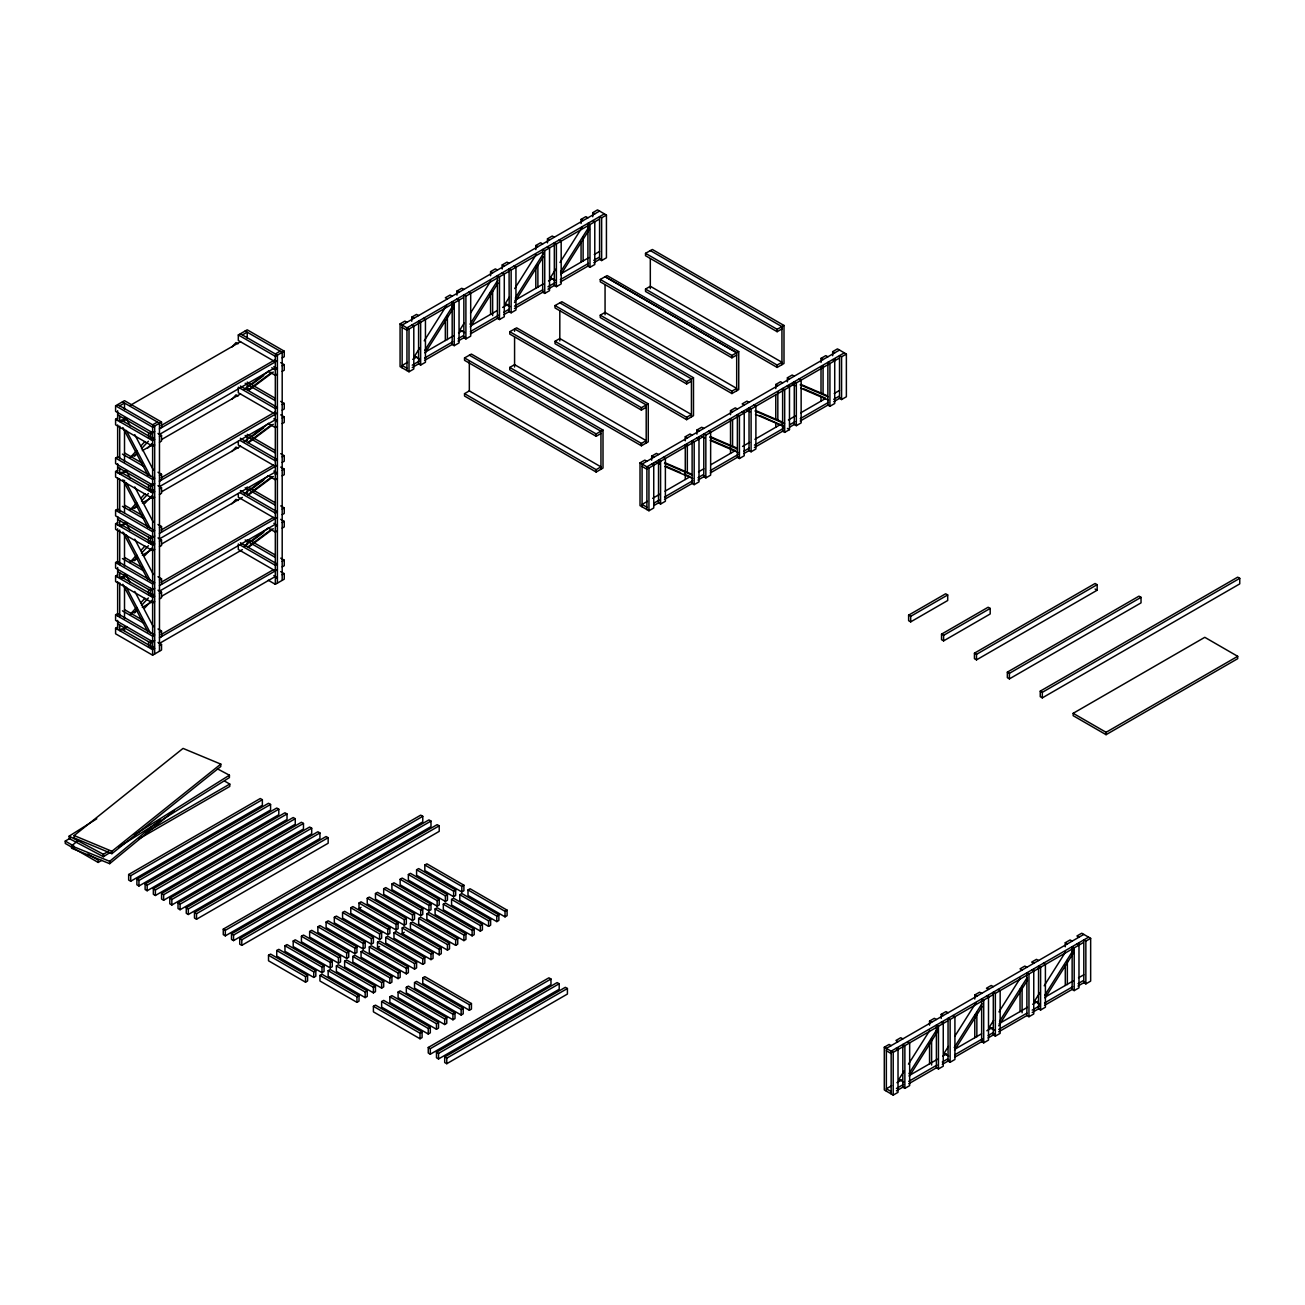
<?xml version="1.0" encoding="UTF-8"?>
<svg xmlns="http://www.w3.org/2000/svg" width="1305" height="1305" viewBox="0 0 1305 1305"><rect width="100%" height="100%" fill="white"/><g stroke="black" fill="none" stroke-linecap="round" stroke-linejoin="round"><path stroke-width="1.5" d="M419.215 358.875L414.664 356.02L419.982 347.587M424.239 340.833L446.604 305.403M424.794 350.36L453.536 304.799M425.071 353.051L453.814 307.507M461.269 330.899L459.915 329.888L464.172 323.151M470.55 313.021L490.778 280.967M470.028 324.227L497.711 280.363M470.322 326.919L498.004 283.071M509.717 306.626L505.166 303.771L509.423 297.018M514.741 288.584L536.029 254.85M515.279 298.111L544.022 252.566M514.496 302.483L543.239 256.938M554.951 280.51L550.4 277.655L555.734 269.205M559.992 262.468L582.34 227.037M560.53 271.978L589.273 226.434M560.807 274.686L589.55 229.125M900.238 1080.344L898.884 1079.333L904.202 1070.899M908.459 1064.146L929.747 1030.412M908.998 1073.672L937.74 1028.128M909.291 1076.364L938.034 1030.82M948.686 1056.071L944.135 1053.217L948.392 1046.463M954.771 1036.349L976.058 1002.599M954.249 1047.556L981.931 1003.692M954.542 1050.248L982.208 1006.383M993.921 1029.939L989.369 1027.084L993.627 1020.347M998.961 1011.913L1020.249 978.163M999.5 1021.423L1027.182 977.559M998.717 1025.812L1027.459 980.267M1039.171 1003.822L1034.62 1000.968L1039.938 992.534M1044.196 985.781L1065.5 952.046M1044.75 995.307L1073.493 949.763M1045.028 997.999L1073.77 952.454M129.766 458.039L136.666 450.535M140.809 446.049L144.937 441.547M231.882 347.081L236.026 342.579L238.081 343.77M134.578 456.228L137.335 453.226M141.478 448.724L148.379 441.237M147.563 448.186L151.69 443.684M129.766 510.288L136.666 502.784M140.809 498.298L144.937 493.796M231.882 399.33L236.026 394.828L238.081 396.019M134.578 508.477L137.335 505.475M141.478 500.973L148.379 493.486M144.79 503.436L151.69 495.933M129.766 562.537L136.666 555.033M140.809 550.531L144.937 546.045M231.882 451.563L236.026 447.077L238.081 448.251M134.578 560.726L137.335 557.724M141.478 553.222L148.379 545.735M144.79 555.669L151.69 548.182M131.136 613.285L136.666 607.282M140.809 602.779L144.937 598.277M231.882 503.812L236.026 499.326L238.081 500.5M134.578 612.975L137.335 609.973M141.478 605.471L148.379 597.967M144.79 607.918L151.69 600.431M174.201 810.666L109.669 863.682L71.596 848.234L71.596 845.868L77.892 840.681M109.669 863.682L109.669 861.316L160.042 819.932M74.157 835.559L183.043 748.401L220.79 764.11L220.79 766.492L111.904 853.666L74.157 837.94L74.157 835.559L111.904 851.284L220.79 764.11M244.394 389.184L268.585 371.126M252.42 384.013L263.708 375.579M247.559 390.44L271.75 372.382M273.316 372.023L249.125 390.081L247.575 387.618L244.378 389.461M244.394 441.433L268.585 423.375M252.42 436.262L263.708 427.828M247.559 442.689L271.75 424.631M249.125 442.33L273.316 424.272M244.394 493.682L268.585 475.624M252.42 488.51L263.708 480.077M247.559 494.938L271.75 476.88M249.125 494.562L273.316 476.521M244.394 545.93L268.585 527.873M252.42 540.743L263.708 532.326M247.559 547.187L271.75 529.129M249.125 546.811L273.316 528.753M110.321 852.361L103.421 856.7L69.165 838.511L69.165 836.13L96.782 818.79M103.421 856.7L103.421 854.318L108.592 851.072M134.48 834.808L229.419 775.203L217.429 768.841M118.951 846.945L229.419 777.584L229.419 775.203M152.62 432.722L115.59 411.352L115.59 405.806L124.513 400.668L161.526 422.037L161.526 427.583M275.322 361.877L238.309 340.507L238.309 334.961L247.216 329.822L284.245 351.192L284.245 356.738L282.19 357.929M119.717 405.806L124.513 403.049L124.513 409.15M242.42 334.961L247.216 332.188L247.216 338.305M130.027 405.496L240.593 341.665M154.675 445.005L152.62 446.18L115.59 424.81L115.59 419.264L117.646 418.089M124.97 418.611L119.717 421.646L119.717 416.099M121.61 421.564L126.406 418.791L130.125 425.854M152.62 424.81L157.416 422.037M275.322 353.965L280.135 351.192M115.59 405.806L152.62 427.192L161.526 422.037M238.309 334.961L275.322 356.33L284.245 351.192M161.184 425.512L275.257 359.658M154.675 431.547L150.662 433.978L117.646 414.908M159.422 428.905L277.394 360.686M115.59 458.055L117.646 456.864L154.675 478.25L152.62 479.424L115.59 458.055L115.59 463.601L152.62 484.971L154.675 483.78M154.169 437.485L150.662 439.508L150.662 431.596M159.422 434.451L275.257 367.57M115.59 419.264L152.62 440.65L154.675 439.459L121.186 420.112M159.471 436.686L161.526 435.495L161.526 441.041L159.471 442.232M271.799 367.765L275.322 369.788L277.394 368.614L273.854 366.575M282.19 365.84L284.245 364.65L284.245 370.196L282.19 371.37M130.027 457.745L137.058 453.7M142.327 450.665L152.848 444.581M161.624 439.508L240.593 393.914M277.394 374.144L275.322 375.334L268.275 371.273M154.675 497.238L152.62 498.428L115.59 477.059L115.59 471.513L117.646 470.322M124.97 470.844L119.717 473.894L119.717 468.348M121.61 473.813L126.406 471.04L130.125 478.103M411.744 325.076L413.799 326.266L413.799 369.005L409.003 371.778L400.08 366.64L400.08 323.885L404.876 321.112L406.948 322.302M411.744 321.226L411.744 317.164L416.54 314.391L418.595 315.582M456.978 295.109L456.978 291.031L461.791 288.274L463.846 289.449M490.582 275.714L490.582 271.636L495.378 268.879L497.433 270.053M502.229 268.993L502.229 264.915L507.025 262.142L509.081 263.333M535.817 249.598L535.817 245.519L540.629 242.746L542.684 243.937M547.48 242.861L547.48 238.799L552.276 236.026L554.331 237.216M581.068 223.465L581.068 219.403L585.863 216.63L587.919 217.821M592.731 216.744L592.731 212.666L597.527 209.893L606.433 215.048L606.433 257.786L601.638 260.56L599.582 259.369L599.582 216.63L601.638 217.821L606.433 215.048M599.582 211.084L402.136 325.076L402.136 367.831M604.378 213.857L406.948 327.849L406.948 370.587M400.08 323.885L409.003 329.039L419.28 323.102M423.391 318.355L425.446 319.529L425.446 362.284L420.65 365.057L418.595 363.867L418.595 321.112L420.65 322.302L452.77 303.755M456.978 298.959L459.05 300.134L459.05 342.889L454.238 345.662L452.183 344.471L452.183 301.716L454.238 302.907L463.357 297.654M468.642 292.222L470.697 293.413L470.697 336.152L465.901 338.925L463.846 337.75L463.846 294.995L465.901 296.186L498.608 277.296M502.229 272.827L504.285 274.017L504.285 316.772L499.489 319.529L497.433 318.355L497.433 275.6L499.489 276.791L509.178 271.195M503.893 314.619L509.178 311.569L509.081 268.879L511.136 270.053L542.684 251.849M547.48 246.71L549.536 247.901L549.536 290.64L544.74 293.413L542.684 292.222L542.684 249.483L544.74 250.658L555.017 244.736M559.127 239.973L561.183 241.164L561.183 283.919L556.387 286.692L554.331 285.501L554.331 242.746L556.387 243.937L588.506 225.39M592.731 220.578L594.786 221.768L594.786 264.524L589.99 267.297L587.919 266.106L587.919 223.351L589.99 224.542L599.093 219.289M159.471 475.477L161.526 474.286L161.526 479.832L159.471 481.023M277.394 412.935L275.322 414.125L238.309 392.756L238.309 387.21L275.322 408.579L277.394 407.405L240.365 386.019M282.19 404.632L284.245 403.441L284.245 408.987L282.19 410.162M161.184 477.761L275.257 411.907M154.169 484.188L150.662 486.21L117.646 467.157M159.422 481.154L275.257 414.272M115.59 510.304L117.646 509.113L154.675 530.499L152.62 531.673L115.59 510.304L115.59 515.85L152.62 537.22M154.169 489.734L150.662 491.757L150.662 483.845M159.422 486.683L275.257 419.819M115.59 471.513L152.62 492.882L154.675 491.708L121.186 472.361M159.471 488.935L161.526 487.744L161.526 493.29L159.471 494.481M282.19 418.089L284.245 416.899L284.245 422.445L282.19 423.619M244.378 441.71L247.575 439.867M130.027 509.994L137.058 505.949M142.327 502.898L152.848 496.83M161.624 491.757L240.593 446.163M277.394 426.392L275.322 427.583L268.275 423.505M154.675 549.487L152.62 550.677L115.59 529.308L115.59 523.762L117.646 522.571M124.97 523.093L119.717 526.143L119.717 520.597M121.61 526.062L126.406 523.289L130.125 530.352M407.437 362.399L402.136 365.449L406.948 368.222M412.723 359.348L416.246 357.309M425.055 352.219L453.259 335.94M458.544 332.873L462.084 330.85M470.893 325.761L497.336 310.492M502.621 307.442L507.906 304.375M514.969 300.313L543.174 284.033M548.459 280.967L551.982 278.944M560.791 273.854L588.995 257.558M594.297 254.508L599.582 251.457M412.233 365.172L419.28 361.094M424.565 358.043L452.77 341.763M458.055 338.696L463.357 335.646M470.404 331.584L498.608 315.288M503.893 312.238L509.178 309.187M514.48 306.137L542.684 289.857M547.97 286.79L555.017 282.728M560.302 279.678L588.506 263.382M593.808 260.331L599.093 257.281M412.233 367.537L419.28 363.475M424.565 360.408L452.77 344.129M458.055 341.078L465.118 337M470.404 333.95L498.608 317.67M514.48 308.502L544.446 291.211M547.97 289.172L555.017 285.094M560.302 282.043L588.506 265.763M593.808 262.713L600.855 258.635M509.081 311.618L511.136 312.808L515.948 310.035L515.948 267.297L513.893 266.106M159.471 527.726L161.526 526.535L161.526 532.081M240.071 440.47L275.322 460.828L277.394 459.637L240.365 438.268M282.19 456.88L284.245 455.69L284.245 461.22L282.19 462.41M161.184 530.009L273.512 465.167M154.675 536.029L150.662 538.459L117.646 519.406M159.422 533.402L277.394 465.184M600.952 433.521L596.157 436.294L464.531 360.31L464.531 357.929L471.382 354.079L603.008 430.079L603.008 468.071L596.157 472.035L464.531 396.035L464.531 393.653L469.327 390.896L600.952 466.88L596.157 469.653L464.531 393.653M646.203 407.291L641.391 410.064L509.766 334.064L509.766 331.698L516.633 327.849L648.259 403.849L648.259 441.84L641.391 445.788L509.766 369.804L509.766 367.423L514.578 364.65L646.203 440.65L641.391 443.423L509.766 367.423M691.438 381.174L686.642 383.947L555.017 307.947L555.017 305.566L561.868 301.716L693.493 377.716L693.493 415.708L686.642 419.672L555.017 343.672L555.017 341.306L559.812 338.533L691.438 414.533L686.642 417.29L555.017 341.306M736.689 355.042L731.893 357.815L600.267 281.831L600.267 279.449L607.119 275.6L738.744 351.6L738.744 389.591L731.893 393.555L600.267 317.555L600.267 315.174L605.063 312.417L736.689 388.401L731.893 391.174L600.267 315.174M781.94 328.925L777.144 331.698L645.518 255.698L645.518 253.333L652.37 249.483L783.995 325.467L783.995 363.475L777.144 367.423L645.518 291.439L645.518 289.058L650.314 286.284L781.94 362.284L777.144 365.057L645.518 289.058M115.59 562.553L117.646 561.362L154.675 582.731L152.62 583.922L115.59 562.553L115.59 568.099L152.62 589.469M154.169 541.983L150.662 544.006L150.662 536.094M159.422 538.932L275.257 472.067M115.59 523.762L152.62 545.131L154.675 543.957L121.186 524.61M159.471 541.183L161.526 539.993L161.526 545.539L159.471 546.713M275.322 474.286L277.394 473.095L273.854 471.072M282.19 470.322L284.245 469.148L284.245 474.677L282.19 475.868M244.378 493.959L247.575 492.116M130.027 562.243L137.058 558.197M142.327 555.147L152.848 549.079M161.624 544.006L242.355 497.401M277.394 478.641L275.322 479.832L268.275 475.754M154.675 601.736L152.62 602.926L115.59 581.557L115.59 576.011L117.646 574.82M124.97 575.342L119.717 578.376L119.717 572.846M121.61 578.311L126.406 575.538L130.125 582.601M159.471 579.975L161.526 578.784L161.526 584.314M240.071 492.719L275.322 513.077L277.394 511.886L240.365 490.517M282.19 509.113L284.245 507.939L284.245 513.469L282.19 514.659M161.184 582.258L273.512 517.4M154.675 588.278L150.662 590.708L117.646 571.655M159.422 585.635L277.394 517.433M115.59 614.802L117.646 613.611L154.675 634.98L152.62 636.171L115.59 614.802L115.59 620.332L152.62 641.717L154.675 640.527M154.169 594.232L150.662 596.255L150.662 588.327M159.422 591.181L275.257 524.316M115.59 576.011L152.62 597.38L154.675 596.189L121.186 576.859M159.471 593.432L161.526 592.242L161.526 597.772L159.471 598.962M282.19 522.571L284.245 521.396L284.245 526.926L282.19 528.117M244.378 546.208L247.575 544.364M130.027 614.492L137.058 610.43M142.327 607.396L152.848 601.311M161.624 596.255L242.355 549.633M277.394 530.89L275.322 532.081L268.275 528.003M158.003 642.452L161.526 644.491L161.526 650.021L152.62 655.175L115.59 633.79L115.59 628.26L117.646 627.069M126.732 626.579L119.717 630.625L119.717 625.095M159.471 632.207L161.526 631.033L161.526 636.563L159.471 637.754L277.394 569.681M240.071 544.968L275.322 565.326L277.394 564.135L240.365 542.766M282.19 561.362L284.245 560.171L284.245 565.718L282.19 566.908M161.184 634.507L273.512 569.649M154.169 640.934L150.662 642.957L117.646 623.904M154.169 646.464L150.662 648.503L150.662 640.576M159.422 643.43L275.257 576.549M115.59 628.26L152.62 649.629L154.675 648.438L121.186 629.108M159.471 645.665L161.526 644.491M282.19 574.82L284.245 573.629L284.245 579.175L275.322 584.314L268.275 580.252M464.531 357.929L596.157 433.929L600.952 431.156L600.952 469.262M509.766 331.698L641.391 407.682L648.259 403.849M555.017 305.566L686.642 381.566L693.493 377.716M600.267 279.449L731.893 355.449L738.744 351.6M645.518 253.333L777.144 329.317L783.995 325.467M603.008 430.079L600.952 431.254L469.327 355.156M653.74 463.438L653.74 507.988L648.944 510.761L640.021 505.622L640.021 462.867L644.833 460.11L646.889 461.285M651.684 460.208L651.684 456.146L656.48 453.373L658.536 454.564M685.272 440.829L685.272 436.751L690.068 433.978L692.123 435.169M696.935 434.092L696.935 430.014L701.731 427.257L703.787 428.432M730.523 414.696L730.523 410.635L735.319 407.861L737.374 409.052M775.774 388.58L775.774 384.502L780.569 381.729L782.625 382.92M787.421 381.843L787.421 377.781L792.217 375.008L794.272 376.199M821.008 362.447L821.008 358.386L825.82 355.613L827.876 356.803M832.672 355.727L832.672 351.649L837.467 348.875L846.374 354.03L846.374 396.769L841.578 399.542L839.523 398.351L839.523 355.613L841.578 356.803L846.374 354.03M839.523 350.066L642.076 464.058L642.076 506.813M844.319 352.839L646.889 466.831L646.889 509.586M640.021 462.867L648.944 468.022L659.221 462.084M663.332 457.337L665.387 458.512L665.387 501.267L660.591 504.04L658.536 502.849L658.536 460.11L660.591 461.285L692.71 442.738M698.991 437.322L698.991 481.871L694.178 484.644L692.123 483.454L692.123 440.715L694.178 441.889L703.297 436.637M708.582 431.205L710.638 432.395L710.638 475.15L705.842 477.907L703.787 476.733L703.787 433.978L705.842 435.169L738.548 416.279M744.225 411.189L744.225 455.755L739.429 458.528L737.374 457.337L737.374 414.582L739.429 415.773L749.135 410.178M753.833 405.088L755.889 406.279L755.889 449.018L751.093 451.791L749.037 450.6L749.037 407.861L751.093 409.052L784.387 389.82M789.476 385.073L789.476 429.622L784.68 432.395L782.625 431.205L782.625 388.466L784.68 389.657L794.957 383.719M799.068 378.956L801.139 380.147L801.139 422.902L796.327 425.675L794.272 424.484L794.272 381.729L796.327 382.92L828.463 364.372M834.727 358.94L834.727 403.506L829.931 406.279L827.876 405.088L827.876 362.333L829.931 363.524L839.033 358.271M647.378 501.381L642.076 504.431L646.889 507.205M652.663 498.331L659.71 494.252M664.995 491.202L689.676 476.961M698.501 471.872L703.787 468.805M710.834 464.743L735.514 450.486M742.561 446.424L749.625 442.346M754.91 439.296L781.352 424.027M788.399 419.965L795.446 415.887M800.748 412.837L825.413 398.58M834.238 393.49L839.523 390.44M101.66 860.419L98.152 862.442L65.25 843.438L65.25 841.073L70.519 838.022M653.936 503.126L659.221 500.076M664.506 497.026L692.71 480.746M698.012 477.695L703.297 474.628M710.344 470.567L738.548 454.287M743.834 451.22L749.135 448.17M754.421 445.119L784.387 427.812M789.672 424.761L794.957 421.711M800.259 418.66L828.463 402.38M833.748 399.314L839.033 396.263M653.936 505.508L659.221 502.458M664.506 499.407L692.71 483.111M698.012 480.061L705.059 475.999M710.344 472.932L738.548 456.652M743.834 453.602L749.135 450.551M754.421 447.501L784.387 430.193M789.672 427.143L794.957 424.092M800.259 421.026L828.463 404.746M833.748 401.695L840.795 397.617M145.54 832.704L229.778 784.077L229.778 786.442L138.526 839.131M128.657 874.513L260.282 798.513L262.354 799.704L262.354 805.25L130.712 881.234L128.657 880.059L128.657 874.513L130.712 875.704L262.354 799.704M136.895 879.26L268.52 803.26L270.575 804.451L270.575 809.997L138.95 885.997L136.895 884.806L136.895 879.26L138.95 880.451L270.575 804.451M145.116 884.007L276.742 808.023L278.797 809.198L278.797 814.744L147.171 890.744L145.116 889.553L145.116 884.007L147.171 885.198L278.797 809.198M153.338 888.754L284.963 812.77L287.018 813.961L287.018 819.491L155.393 895.491L153.338 894.3L153.338 888.754L155.393 889.945L287.018 813.961M161.575 893.517L293.201 817.517L295.256 818.708L295.256 824.238L163.631 900.238L161.575 899.047L161.575 893.517L163.631 894.692L295.256 818.708M169.797 898.264L301.422 822.264L303.478 823.455L303.478 829.001L171.852 904.985L169.797 903.794L169.797 898.264L171.852 899.455L303.478 823.455M178.018 903.011L309.644 827.011L311.699 828.202L311.699 833.748L180.074 909.732L178.018 908.557L178.018 903.011L180.074 904.202L311.699 828.202M186.256 907.758L317.882 831.758L319.937 832.949L319.937 838.495L188.311 914.495L186.256 913.304L186.256 907.758L188.311 908.949L319.937 832.949M194.478 912.505L326.103 836.521L328.159 837.696L328.159 843.242L196.533 919.242L194.478 918.051L194.478 912.505L196.533 913.696L328.159 837.696M223.269 929.127L420.716 815.136L422.771 816.326L422.771 821.873L225.325 935.864L223.269 934.674L223.269 929.127L225.325 930.318L422.771 816.326M231.491 933.874L428.937 819.899L430.993 821.073L430.993 826.62L233.546 940.611L231.491 939.421L231.491 933.874L233.546 935.065L430.993 821.073M239.729 938.638L437.159 824.646L439.214 825.837L439.214 831.367L241.784 945.358L239.729 944.168L239.729 938.638L241.784 939.812L439.214 825.837M268.52 955.26L270.575 954.069L307.589 975.439L307.589 980.985L305.533 982.176L268.52 960.79L268.52 955.26L305.533 976.629L307.589 975.439M276.742 950.513L278.797 949.322L315.826 970.692L315.826 976.238L313.755 977.412L276.742 956.043L276.742 950.513L313.755 971.882L315.826 970.692M284.963 945.75L287.018 944.575L324.048 965.945L324.048 971.491L321.992 972.665L284.963 951.296L284.963 945.75L321.992 967.136L324.048 965.945M293.201 941.003L295.256 939.812L332.269 961.198L332.269 966.728L330.214 967.919L293.201 946.549L293.201 941.003L330.214 962.372L332.269 961.198M301.422 936.256L303.478 935.065L340.507 956.435L340.507 961.981L338.435 963.172L301.422 941.802L301.422 936.256L338.435 957.625L340.507 956.435M309.644 931.509L311.699 930.318L348.729 951.688L348.729 957.234L346.673 958.425L309.644 937.055L309.644 931.509L346.673 952.878L348.729 951.688M317.882 926.762L319.937 925.571L356.95 946.941L356.95 952.487L354.895 953.678L317.882 932.292L317.882 926.762L354.895 948.131L356.95 946.941M326.103 922.015L328.159 920.824L365.172 942.194L365.172 947.74L363.116 948.914L326.103 927.545L326.103 922.015L363.116 943.385L365.172 942.194M334.325 917.252L336.38 916.077L373.409 937.447L373.409 942.993L371.354 944.168L334.325 922.798L334.325 917.252L371.354 938.638L373.409 937.447M342.562 912.505L344.618 911.314L381.631 932.7L381.631 938.23L379.576 939.421L342.562 918.051L342.562 912.505L379.576 933.874L381.631 932.7M350.784 907.758L352.839 906.567L389.852 927.953L389.852 933.483L387.797 934.674L350.784 913.304L350.784 907.758L387.797 929.127L389.852 927.953M359.006 903.011L361.061 901.82L398.09 923.19L398.09 928.736L396.035 929.927L359.006 908.557L359.006 903.011L396.035 924.38L398.09 923.19M367.243 898.264L369.299 897.073L406.312 918.443L406.312 923.989L404.256 925.18L367.243 903.794L367.243 898.264L404.256 919.634L406.312 918.443M375.465 893.517L377.52 892.326L414.533 913.696L414.533 919.242L412.478 920.433L375.465 899.047L375.465 893.517L412.478 914.887L414.533 913.696M383.686 888.754L385.742 887.579L422.771 908.949L422.771 914.495L420.716 915.67L383.686 894.3L383.686 888.754L420.716 910.14L422.771 908.949M391.908 884.007L393.98 882.816L430.993 904.202L430.993 909.732L428.937 910.923L391.908 889.553L391.908 884.007L428.937 905.376L430.993 904.202M400.146 879.26L402.201 878.069L439.214 899.455L439.214 904.985L437.159 906.176L400.146 884.806L400.146 879.26L437.159 900.629L439.214 899.455M408.367 874.513L410.423 873.322L447.452 894.692L447.452 900.238L445.397 901.429L408.367 880.059L408.367 874.513L445.397 895.883L447.452 894.692M416.589 869.766L418.644 868.575L455.673 889.945L455.673 895.491L453.618 896.682L416.589 875.296L416.589 869.766L453.618 891.136L455.673 889.945M424.826 865.019L426.882 863.828L463.895 885.198L463.895 890.744L461.84 891.935L424.826 870.549L424.826 865.019L461.84 886.389L463.895 885.198M359.006 908.557L361.061 907.367M908.623 615.144L945.652 593.775L947.707 594.966L947.707 600.512L910.678 621.881L908.623 620.691L908.623 615.144L910.678 616.335L947.707 594.966M319.937 975.439L321.992 974.248L359.006 995.633L359.006 1001.163L356.95 1002.354L319.937 980.985L319.937 975.439L356.95 996.808L359.006 995.633M328.159 970.692L330.214 969.501L367.243 990.87L367.243 996.416L365.172 997.607L328.159 976.238L328.159 970.692L365.172 992.061L367.243 990.87M336.38 965.945L338.435 964.754L375.465 986.123L375.465 991.669L373.409 992.86L336.38 971.491L336.38 965.945L373.409 987.314L375.465 986.123M344.618 961.198L346.673 960.007L383.686 981.376L383.686 986.923L381.631 988.113L344.618 966.728L344.618 961.198L381.631 982.567L383.686 981.376M352.839 956.435L354.895 955.26L391.908 976.629L391.908 982.176L389.852 983.35L352.839 961.981L352.839 956.435L389.852 977.82L391.908 976.629M361.061 951.688L363.116 950.513L400.146 971.882L400.146 977.412L398.09 978.603L361.061 957.234L361.061 951.688L398.09 973.073L400.146 971.882M369.299 946.941L371.354 945.75L408.367 967.136L408.367 972.665L406.312 973.856L369.299 952.487L369.299 946.941L406.312 968.31L408.367 967.136M377.52 942.194L379.576 941.003L416.589 962.372L416.589 967.919L414.533 969.109L377.52 947.74L377.52 942.194L414.533 963.563L416.589 962.372M385.742 937.447L387.797 936.256L424.826 957.625L424.826 963.172L422.771 964.362L385.742 942.993L385.742 937.447L422.771 958.816L424.826 957.625M393.98 932.7L396.035 931.509L433.048 952.878L433.048 958.425L430.993 959.615L393.98 938.23L393.98 932.7L430.993 954.069L433.048 952.878M402.201 927.953L404.256 926.762L441.269 948.131L441.269 953.678L439.214 954.852L402.201 933.483L402.201 927.953L439.214 949.322L441.269 948.131M410.423 923.19L412.478 922.015L449.507 943.385L449.507 948.914L447.452 950.105L410.423 928.736L410.423 923.19L447.452 944.575L449.507 943.385M418.644 918.443L420.716 917.252L457.729 938.638L457.729 944.168L455.673 945.358L418.644 923.989L418.644 918.443L455.673 939.812L457.729 938.638M426.882 913.696L428.937 912.505L465.95 933.874L465.95 939.421L463.895 940.611L426.882 919.242L426.882 913.696L463.895 935.065L465.95 933.874M435.103 908.949L437.159 907.758L474.188 929.127L474.188 934.674L472.133 935.864L435.103 914.495L435.103 908.949L472.133 930.318L474.188 929.127M443.325 904.202L445.397 903.011L482.41 924.38L482.41 929.927L480.354 931.117L443.325 909.732L443.325 904.202L480.354 925.571L482.41 924.38M451.563 899.455L453.618 898.264L490.631 919.634L490.631 925.18L488.576 926.354L451.563 904.985L451.563 899.455L488.576 920.824L490.631 919.634M459.784 894.692L461.84 893.517L498.869 914.887L498.869 920.433L496.797 921.607L459.784 900.238L459.784 894.692L496.797 916.077L498.869 914.887M468.006 889.945L470.061 888.754L507.09 910.14L507.09 915.67L505.035 916.86L468.006 895.491L468.006 889.945L505.035 911.314L507.09 910.14M377.52 947.74L379.576 946.549M402.201 933.483L404.256 932.292M941.541 634.148L988.146 607.233L990.201 608.424L990.201 613.97L943.597 640.885L941.541 639.695L941.541 634.148L943.597 635.339L990.201 608.424M974.444 653.153L1095.091 583.482L1097.162 584.673L1097.162 590.219L976.499 659.873L974.444 658.682L974.444 653.153L976.499 654.343L1097.162 584.673M373.409 1006.318L375.465 1005.127L422.086 1032.043L422.086 1037.589L420.031 1038.764L373.409 1011.848L373.409 1006.318L420.031 1033.234L422.086 1032.043M381.631 1001.571L383.686 1000.38L430.307 1027.296L430.307 1032.826L428.252 1034.017L381.631 1007.101L381.631 1001.571L428.252 1028.471L430.307 1027.296M389.852 996.808L391.908 995.633L438.529 1022.549L438.529 1028.079L436.474 1029.27L389.852 1002.354L389.852 996.808L436.474 1023.724L438.529 1022.549M398.09 992.061L400.146 990.87L446.767 1017.786L446.767 1023.332L444.695 1024.523L398.09 997.607L398.09 992.061L444.695 1018.977L446.767 1017.786M406.312 987.314L408.367 986.123L454.988 1013.039L454.988 1018.585L452.933 1019.776L406.312 992.86L406.312 987.314L452.933 1014.23L454.988 1013.039M414.533 982.567L416.589 981.376L463.21 1008.292L463.21 1013.838L461.154 1015.029L414.533 988.113L414.533 982.567L461.154 1009.483L463.21 1008.292M422.771 977.82L424.826 976.629L471.448 1003.545L471.448 1009.091L469.376 1010.266L422.771 983.35L422.771 977.82L469.376 1004.736L471.448 1003.545M1007.346 672.14L1138.971 596.157L1141.027 597.347L1141.027 602.877L1009.401 678.877L1007.346 677.687L1007.346 672.14L1009.401 673.331L1141.027 597.347M1040.248 691.144L1237.695 577.153L1239.75 578.343L1239.75 583.89L1042.304 697.881L1040.248 696.691L1040.248 691.144L1042.304 692.335L1239.75 578.343M428.252 1047.475L548.899 977.82L550.971 979.011L550.971 984.541L430.307 1054.212L428.252 1053.021L428.252 1047.475L430.307 1048.665L550.971 979.011M436.474 1052.222L557.137 982.567L559.192 983.758L559.192 989.288L438.529 1058.959L436.474 1057.768L436.474 1052.222L438.529 1053.412L559.192 983.758M444.695 1056.968L565.359 987.314L567.414 988.505L567.414 994.051L446.767 1063.706L444.695 1062.515L444.695 1056.968L446.767 1058.159L567.414 988.505M1073.167 713.313L1204.792 637.313L1237.695 656.317L1237.695 658.682L1106.069 734.682L1073.167 715.678L1073.167 713.313L1106.069 732.301L1237.695 656.317M898.019 1047.768L898.019 1092.334L893.207 1095.107L884.301 1089.952L884.301 1047.214L889.096 1044.44L891.152 1045.631M929.552 1025.159L929.552 1021.081L934.347 1018.308L936.403 1019.499M941.199 1018.422L941.199 1014.36L945.995 1011.587L948.05 1012.778M974.786 999.043L974.786 994.965L979.598 992.192L981.654 993.382M1065.288 946.794L1065.288 942.716L1070.084 939.943L1072.139 941.133M1083.803 934.413L886.356 1048.404L886.356 1091.143M1088.598 937.169L891.152 1051.161L891.152 1093.916M884.301 1047.214L893.207 1052.352L903.5 1046.414M907.611 1041.667L909.667 1042.858L909.667 1085.597L904.871 1088.37L902.815 1087.179L902.815 1044.44L904.871 1045.631L936.99 1027.084M943.254 1021.652L943.254 1066.201L938.458 1068.974L936.403 1067.784L936.403 1025.045L938.458 1026.236L947.561 1020.967M952.862 1015.551L954.917 1016.726L954.917 1059.481L950.122 1062.254L948.05 1061.063L948.05 1018.308L950.122 1019.499L982.828 1000.625M988.505 995.536L988.505 1040.085L983.709 1042.858L981.654 1041.667L981.654 998.929L983.709 1000.103L993.399 994.508M998.097 989.418L1000.152 990.609L1000.152 1033.364L995.356 1036.121L993.301 1034.947L993.301 992.192L995.356 993.382L1026.888 975.178M998.684 1031.831L1026.888 1015.551L1026.888 972.796L1028.96 973.987L1039.237 968.049M1043.348 963.302L1045.403 964.493L1045.403 1007.232L1040.607 1010.005L1038.552 1008.814L1038.552 966.075L1040.607 967.25L1072.726 948.719M1078.99 943.287L1078.99 987.836L1074.194 990.609L1072.139 989.418L1072.139 946.68L1074.194 947.87L1083.313 942.602M1085.858 941.133L1090.654 938.36L1090.654 981.115L1085.858 983.888L1083.803 982.698L1083.803 939.943L1085.858 941.133L1085.858 983.888M891.641 1085.711L886.356 1088.762L891.152 1091.535M896.943 1082.661L902.228 1079.61M909.275 1075.532L937.479 1059.252M942.765 1056.202L946.288 1054.163M955.113 1049.073L981.556 1033.805M986.841 1030.754L992.126 1027.704M999.173 1023.626L1027.378 1007.346M1032.679 1004.295L1037.964 1001.245M1045.011 997.167L1073.216 980.887M1078.501 977.837L1083.803 974.786M896.437 1088.484L903.5 1084.422M908.786 1081.356L936.99 1065.076M942.275 1062.025L947.561 1058.975M954.624 1054.897L982.828 1038.617M988.113 1035.566L993.399 1032.516M998.684 1029.449L1026.888 1013.169M1032.19 1010.119L1039.237 1006.041M1044.522 1002.99L1072.726 986.711M1078.012 983.66L1083.313 980.61M896.437 1090.866L903.5 1086.788M908.786 1083.737L936.99 1067.457M942.275 1064.391L949.339 1060.329M954.624 1057.278L982.828 1040.982M988.113 1037.932L995.16 1033.87M1032.19 1012.501L1039.237 1008.422M1044.522 1005.372L1072.726 989.076M1078.012 986.025L1085.075 981.964M1026.888 1015.551L1028.96 1016.726L1033.756 1013.969L1033.756 969.403M124.856 419.46L126.406 418.791M124.856 471.709L126.406 471.04M124.856 523.957L126.406 523.289M124.856 576.206L126.406 575.538M71.596 845.868L109.669 861.316M800.944 384.437L826.832 395.578M800.193 384.828L827.925 396.753M803.293 388.596L825.478 398.139M800.699 388.189L828.43 400.113M755.693 410.569L781.581 421.694M754.959 410.945L784.533 423.668M759.902 415.512L783.424 426.115M755.448 414.321L783.179 426.246M710.458 436.686L736.33 447.811M709.708 437.077L737.439 449.002M710.948 440.046L734.992 450.388M710.197 440.438L737.929 452.362M665.207 462.818L691.095 473.943M664.457 463.193L692.188 475.118M665.697 466.179L680.492 472.541M684.195 474.123L689.741 476.504M664.963 466.554L692.694 478.478M69.165 836.13L103.421 854.318M592.731 212.666L594.786 213.857M832.672 351.649L834.727 352.839M650.314 250.56L781.94 326.658M832.672 359.576L834.727 360.751M581.068 219.403L583.123 220.578M821.008 358.386L823.064 359.576M547.48 238.799L549.536 239.973M787.421 377.781L789.476 378.956M791.956 383.964L795.153 385.807M736.689 352.676L605.063 276.676L736.689 352.774L736.689 390.782M787.421 385.693L789.476 386.884M535.817 245.519L537.888 246.71M775.774 384.502L777.829 385.693M1095.091 589.028L1097.162 590.219M550.4 277.655L555.212 280.412M749.037 402.315L746.966 401.124L742.17 403.898L744.225 405.088M787.421 428.432L789.476 429.622M502.229 264.915L504.285 266.106M746.705 410.08L749.902 411.923M559.812 302.809L691.438 378.907L691.438 416.899M742.17 411.809L744.225 413M490.582 271.636L492.638 272.827M730.523 410.635L732.578 411.809M505.166 303.771L509.961 306.544M456.978 291.031L459.05 292.222M696.935 430.014L698.991 431.205M701.454 436.213L704.651 438.056M452.183 296.186L450.127 294.995L445.331 297.768L447.387 298.959M696.935 437.942L698.991 439.132M685.272 436.751L687.327 437.942M459.915 329.888L464.711 332.661M411.744 317.164L413.799 318.355M651.684 456.146L653.74 457.337M656.203 462.329L659.417 464.172M651.684 464.058L653.74 465.249M402.136 327.457L406.948 330.214M642.076 466.44L646.889 469.213M414.664 356.02L419.46 358.793M245.161 331.013L282.19 352.383L282.19 580.366M240.365 333.77L277.394 355.156L277.394 583.139M280.722 362.611L284.245 364.65M247.216 382.071L275.42 398.351M280.722 401.402L284.245 403.441M245.161 383.246L275.127 400.553M280.722 414.86L284.245 416.899M273.854 418.823L277.394 420.846L275.322 422.037L275.322 459.817M247.216 434.304L275.42 450.6M280.722 453.651L284.245 455.69M245.161 435.495L275.127 452.802M280.722 467.108L284.245 469.148M275.322 466.374L238.309 445.005L238.309 441.302M1090.654 938.36L1081.747 933.222L1076.935 935.995L1078.99 937.169M1076.935 943.907L1078.99 945.097M1065.288 942.716L1067.343 943.907M122.458 401.858L159.471 423.228L159.471 651.211M117.646 404.632L154.675 426.001L154.675 653.984M158.003 433.456L161.526 435.495M248.978 487.581L275.42 502.849M280.722 505.9L284.245 507.939M245.161 487.744L275.127 505.051M280.722 519.357L284.245 521.396M275.322 518.623L238.309 497.238L238.309 493.551M1038.552 960.529L1036.496 959.338L1031.7 962.111L1033.756 963.302M273.854 523.305L277.394 525.344L275.322 526.535L275.322 563.63M1026.888 967.25L1024.833 966.075L1020.037 968.848L1022.092 970.023M1031.7 970.023L1033.756 971.214M124.513 452.917L142.131 463.096M158.003 472.247L161.526 474.286M122.458 454.107L143.599 466.309M158.003 485.705L161.526 487.744M248.978 539.83L275.42 555.082M280.722 558.149L284.245 560.171M245.161 539.993L275.127 557.3M1034.62 1000.968L1039.416 1003.741M280.722 571.606L284.245 573.629M275.322 570.872L238.309 549.487L238.309 543.957M993.301 986.645L991.245 985.471L986.45 988.228L988.505 989.418M273.854 575.554L277.394 577.593L275.322 578.784L275.322 584.314M986.45 996.155L988.505 997.346M974.786 994.965L976.858 996.155M124.513 505.166L142.131 515.345M158.003 524.496L161.526 526.535M122.458 506.34L143.599 518.558M158.003 537.954L161.526 539.993M989.369 1027.084L994.182 1029.857M941.199 1014.36L943.254 1015.551M941.199 1022.272L943.254 1023.463M929.552 1021.081L931.607 1022.272M124.513 557.414L142.131 567.577M158.003 576.745L161.526 578.784M122.458 558.589L143.599 570.807M158.003 590.203L161.526 592.242M944.135 1053.217L947.332 1055.06M902.815 1038.894L900.76 1037.703L895.948 1040.477L898.019 1041.667M895.948 1048.404L898.019 1049.579M124.513 609.647L142.131 619.826M158.003 628.994L161.526 631.033M886.356 1050.77L891.152 1053.543M122.458 610.838L143.599 623.056M898.884 1079.333L903.68 1082.106M224.591 781.075L229.778 784.077M65.25 841.073L73.912 846.064M87.761 854.074L98.152 860.06L98.152 862.442M134.774 434.679L153.338 469.996M126.259 430.389L150.401 476.292M122.849 427.534L147.922 475.199M134.774 486.928L153.338 522.245M126.259 482.638L150.401 528.541M122.849 479.783L147.922 527.448M134.774 539.177L153.338 574.494M126.259 534.887L150.401 580.79M122.849 532.032L147.922 579.697M134.774 591.426L153.338 626.726M126.259 587.136L150.401 633.039M122.849 584.265L147.922 631.93M1106.069 732.301L1106.069 734.682M1074.194 947.87L1074.194 990.609M1067.343 960.186L1067.343 984.623M1065.288 965.113L1065.288 985.471M1042.304 692.335L1042.304 697.881M1040.607 967.25L1040.607 1010.005M1028.96 973.987L1028.96 1016.726M1022.092 986.319L1022.092 1012.778M1020.037 989.19L1020.037 1011.587M1009.401 673.331L1009.401 678.877M995.356 993.382L995.356 1036.121M983.709 1000.103L983.709 1042.858M976.858 1012.435L976.858 1036.855M976.499 654.343L976.499 659.873M974.786 1015.323L974.786 1037.703M950.122 1019.499L950.122 1062.254M943.597 635.339L943.597 640.885M938.458 1026.236L938.458 1068.974M931.607 1038.552L931.607 1065.027M929.552 1043.478L929.552 1063.836M910.678 616.335L910.678 621.881M904.871 1045.631L904.871 1088.37M893.207 1052.352L893.207 1095.107M841.578 356.803L841.578 399.542M829.931 363.524L829.931 406.279M823.064 365.677L823.064 394.175M821.008 366.526L821.008 392.984M821.008 397.063L821.008 401.124M796.327 382.92L796.327 425.675M784.68 389.657L784.68 432.395M781.94 326.544L781.94 364.65M777.829 391.794L777.829 420.292M777.144 329.317L777.144 331.698M777.144 365.057L777.144 367.423M775.774 394.681L775.774 419.117M775.774 423.179L775.774 427.257M751.093 409.052L751.093 451.791M739.429 415.773L739.429 458.528M732.578 419.965L732.578 446.424M731.893 355.449L731.893 357.815M731.893 391.174L731.893 393.555M730.523 418.775L730.523 453.373M705.842 435.169L705.842 477.907M694.178 441.889L694.178 484.644M687.327 444.043L687.327 472.541M686.642 381.566L686.642 383.947M686.642 417.29L686.642 419.672M685.272 444.891L685.272 479.49M660.591 461.285L660.591 504.04M650.314 258.667L650.314 288.666M648.944 468.022L648.944 510.761M646.203 443.031L646.203 404.925L514.578 328.925L514.578 331.307M641.391 407.682L641.391 410.064M641.391 443.423L641.391 445.788M605.063 284.784L605.063 314.782M601.638 217.821L601.638 260.56M596.157 433.929L596.157 436.294M596.157 469.653L596.157 472.035M589.99 224.542L589.99 267.297M583.123 236.874L583.123 261.294M581.068 241.784L581.068 262.142M559.812 310.916L559.812 340.915M556.387 243.937L556.387 286.692M544.74 250.658L544.74 293.413M537.888 265.029L537.888 287.426M535.817 265.877L535.817 288.274M514.578 337.033L514.578 367.031M511.136 270.053L511.136 312.808M505.035 911.314L505.035 916.86M499.489 276.791L499.489 319.529M496.797 916.077L496.797 921.607M492.638 291.146L492.638 315.582M490.582 291.994L490.582 314.391M488.576 920.824L488.576 926.354M480.354 925.571L480.354 931.117M472.133 930.318L472.133 935.864M469.327 361.273L469.327 391.272M469.376 1004.736L469.376 1010.266M465.901 296.186L465.901 338.925M463.895 935.065L463.895 940.611M461.84 886.389L461.84 891.935M461.154 1009.483L461.154 1015.029M455.673 939.812L455.673 945.358M454.238 302.907L454.238 345.662M453.618 891.136L453.618 896.682M452.933 1014.23L452.933 1019.776M447.452 944.575L447.452 950.105M447.387 315.239L447.387 339.659M446.767 1058.159L446.767 1063.706M445.331 320.165L445.331 340.507M445.397 895.883L445.397 901.429M444.695 1018.977L444.695 1024.523M439.214 949.322L439.214 954.852M438.529 1053.412L438.529 1058.959M437.159 900.629L437.159 906.176M436.474 1023.724L436.474 1029.27M430.993 954.069L430.993 959.615M430.307 1048.665L430.307 1054.212M428.937 905.376L428.937 910.923M428.252 1028.471L428.252 1034.017M422.771 958.816L422.771 964.362M420.65 322.302L420.65 365.057M420.716 910.14L420.716 915.67M420.031 1033.234L420.031 1038.764M414.533 963.563L414.533 969.109M412.478 914.887L412.478 920.433M409.003 329.039L409.003 371.778M406.312 968.31L406.312 973.856M404.256 919.634L404.256 925.18M398.09 973.073L398.09 978.603M396.035 924.38L396.035 929.927M389.852 977.82L389.852 983.35M387.797 929.127L387.797 934.674M381.631 982.567L381.631 988.113M379.576 933.874L379.576 939.421M373.409 987.314L373.409 992.86M371.354 938.638L371.354 944.168M365.172 992.061L365.172 997.607M363.116 943.385L363.116 948.914M356.95 996.808L356.95 1002.354M354.895 948.131L354.895 953.678M346.673 952.878L346.673 958.425M338.435 957.625L338.435 963.172M330.214 962.372L330.214 967.919M321.992 967.136L321.992 972.665M313.755 971.882L313.755 977.412M305.533 976.629L305.533 982.176M275.322 356.33L275.322 368.206M275.322 369.788L275.322 406.883M275.322 408.579L275.322 421.14M275.322 460.828L275.322 512.735M275.322 513.077L275.322 524.953M275.322 565.326L275.322 577.87M247.216 383.083L247.216 389.184M247.216 436L247.216 440.079M247.216 486.896L247.216 492.996M247.216 539.83L247.216 543.891M241.784 939.812L241.784 945.358M233.546 935.065L233.546 940.611M225.325 930.318L225.325 935.864M196.533 913.696L196.533 919.242M188.311 908.949L188.311 914.495M180.074 904.202L180.074 909.732M171.852 899.455L171.852 904.985M163.631 894.692L163.631 900.238M155.393 889.945L155.393 895.491M152.62 427.192L152.62 439.067M152.62 440.65L152.62 477.744M152.62 479.424L152.62 491.985M152.62 492.882L152.62 530.662M152.62 531.673L152.62 542.88M152.62 545.131L152.62 550.677M152.62 551.02L152.62 583.58M152.62 583.922L152.62 595.798M152.62 597.38L152.62 634.475M152.62 636.171L152.62 648.732M152.62 649.629L152.62 655.175M148.591 432.787L148.591 438.317M148.591 485.036L148.591 490.566M148.591 537.269L148.591 542.815M148.591 589.517L148.591 595.064M148.591 641.766L148.591 647.313M147.171 885.198L147.171 890.744M138.95 880.451L138.95 885.997M130.712 875.704L130.712 881.234M124.513 417.29L124.513 421.368M124.513 429.508L124.513 462.068M124.513 480.387L124.513 512.963M124.513 533.321L124.513 565.881M124.513 574.037L124.513 578.099M124.513 586.239L124.513 618.815M124.513 626.955L124.513 631.033M119.717 426.164L119.717 458.74M119.717 479.098L119.717 511.658M119.717 529.977L119.717 564.592M119.717 582.911L119.717 617.51M117.646 410.732L117.646 420.455M117.646 424.973L117.646 457.549M117.646 463.65L117.646 472.704M117.646 477.907L117.646 510.467M117.646 516.584L117.646 524.953M117.646 528.802L117.646 563.401M117.646 567.479L117.646 577.202M117.646 581.606L117.646 616.319M117.646 620.397L117.646 629.45M111.904 851.284L111.904 853.666"/></g></svg>
